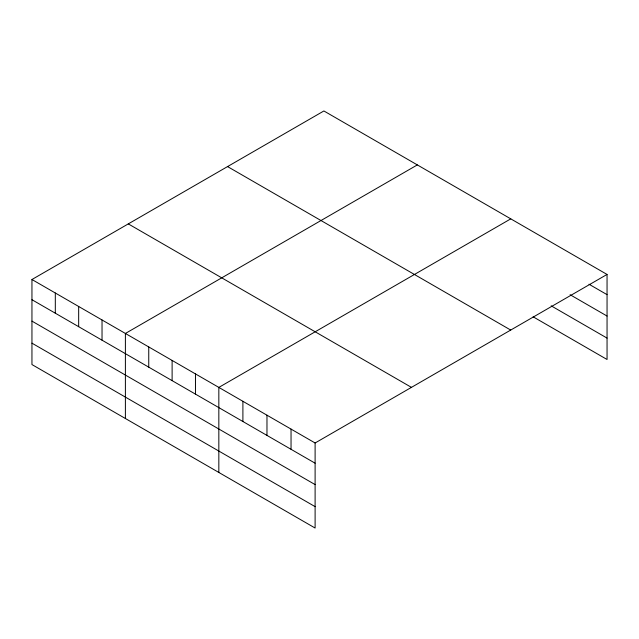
<?xml version="1.0" encoding="UTF-8"?>
<svg xmlns="http://www.w3.org/2000/svg" width="639" height="639" viewBox="0 0 639 639"><rect width="100%" height="100%" fill="white"/><g stroke="black" fill="none" stroke-linecap="round" stroke-linejoin="round"><path stroke-width="0.96" d="M607.05 274.443L323.893 110.962L31.95 279.515L31.95 364.557L315.107 528.038L315.107 442.987L607.05 274.443L607.05 359.485L533.126 316.808M417.331 164.91L125.396 333.462L125.396 418.513M510.777 218.857L218.834 387.41L218.834 472.461M588.998 284.227L607.05 294.643M570.084 294.707L607.05 316.041M551.177 305.833L607.05 338.095M227.548 166.579L510.713 330.059M128.287 223.89L411.452 387.37M31.95 279.515L315.107 442.987M31.95 299.715L315.107 463.195M31.95 321.113L315.107 484.594M31.95 343.159L315.107 506.639M291.041 429.096L291.041 449.305M266.974 415.198L266.974 435.407M242.9 401.3L242.9 421.508M195.47 373.919L195.47 394.127M172.115 360.436L172.115 380.636M148.751 346.945L148.751 367.153M102.032 319.971L102.032 340.18M78.669 306.488L78.669 326.689M55.313 292.997L55.313 313.206"/></g></svg>
